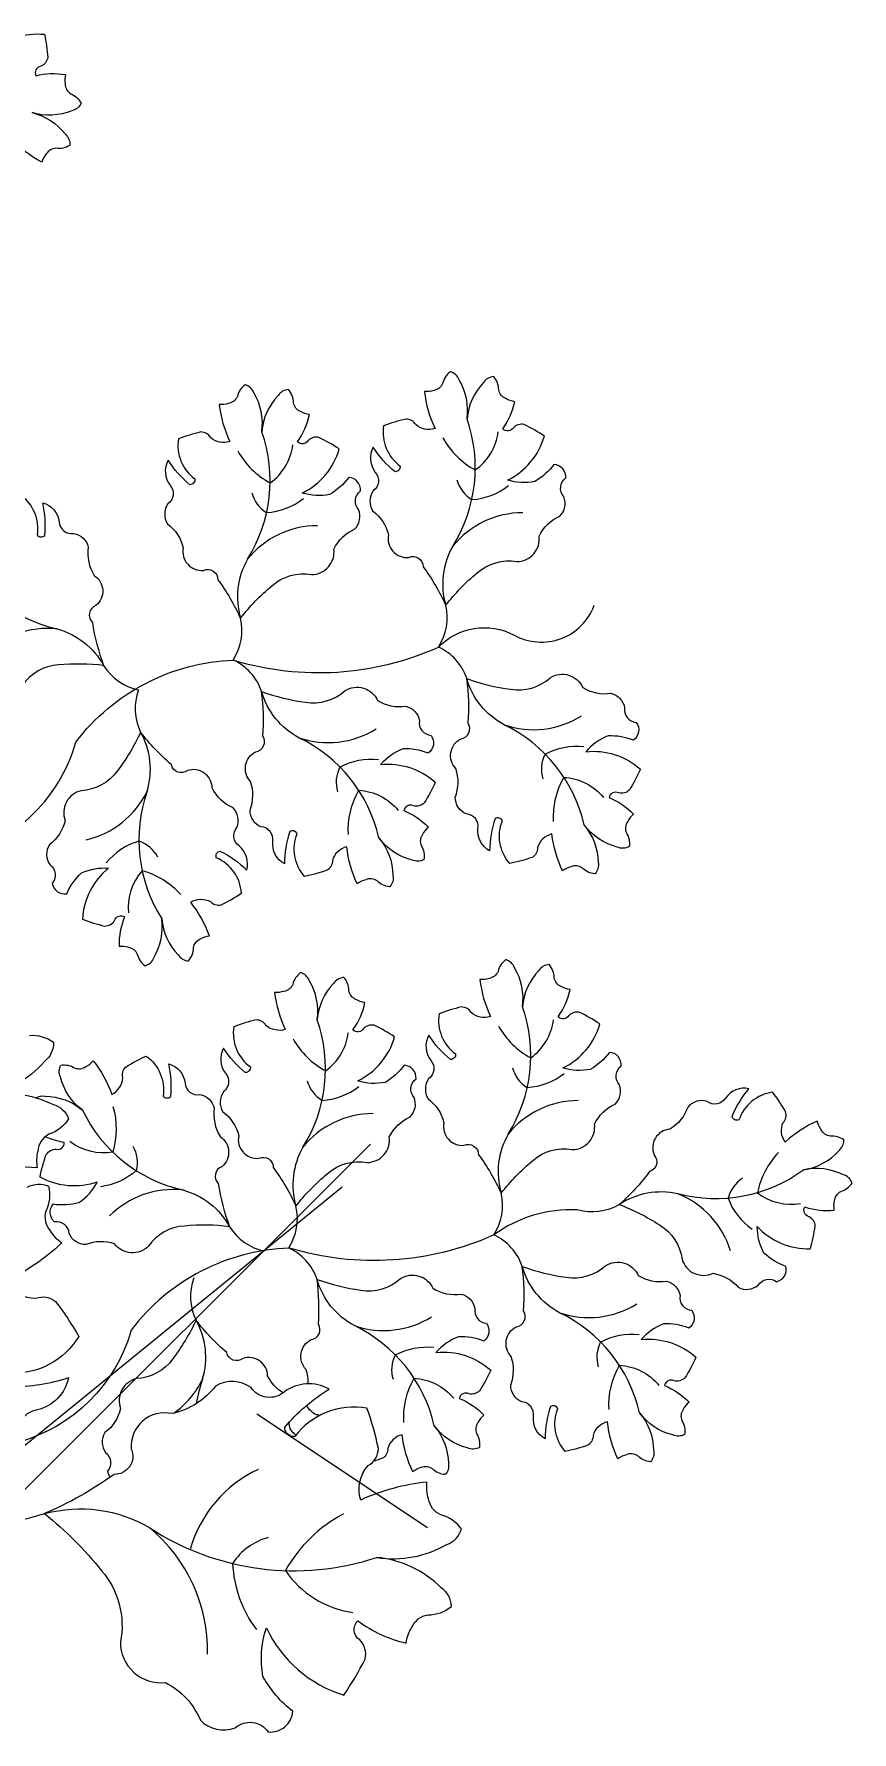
# Model space of a CAD drawing. Header units: millimetres. Extents: x 228.39 to 232.01, y 86.87 to 92.76.
# Drawn here: x 229.6289 to 229.8258, y 91.8002 to 92.2088 of the extents above; entities that cross this region are included whole.
import ezdxf

# ---------------------------------------------------------------- set-up
doc = ezdxf.new("R2010")
doc.units = ezdxf.units.MM
for name, color, linetype in [('62', 62, 'Continuous'), ('63', 63, 'Continuous'), ('CauleArvore', 253, 'Continuous')]:
    doc.layers.add(name, color=color, linetype=linetype)

msp = doc.modelspace()

# ---------------------------------------------------------------- linework, layer by layer
at = {"layer": '62'}
for points in [[(229.7273164791941, 92.11160851965363, 0.1413864367129372), (229.7350968440183, 92.10390780800434, 0.210122964771746), (229.7405847563146, 92.11307704867748, 0.210122964771746)], [(229.6779318996779, 92.10849231005291, 0.1413864367129372), (229.6857122645021, 92.10079159840363, 0.210122964771746), (229.6912001767984, 92.10996083907676, 0.210122964771746)], [(229.7306820794, 92.10153666310052, 0.1876286218963192), (229.734264487471, 92.09678454623824, 0.1520058651265381), (229.7431013830892, 92.1001505972152)], [(229.6812974998839, 92.0984204534998, 0.1876286218963192), (229.6848799079548, 92.09366833663752, 0.1520058651265381), (229.693716803573, 92.0970343876145)], [(229.6102643362711, 92.08486931806048, 0.2279428046577942), (229.6344122108927, 92.06566779572054, -0.2043996860364329), (229.6456672761975, 92.05683953220975, 0.2049975904848279), (229.6540209094092, 92.05098349889242, 0.2049975904848279)], [(229.5234401519073, 91.98762588330845, -0.1841083703680773), (229.5572714603986, 92.00172411043431, 0.09065442908466861), (229.6088346744326, 92.01073499506482, 0.2835782542006574), (229.6389737922007, 92.03842399510894, -0.2251438523393833), (229.6770158895307, 92.05813780562369, 0.1802530025354734), (229.7262291909333, 92.06129514388554, -0.3316125768266109), (229.7444266739725, 92.0641836331909, 0.4605227219911265), (229.7637183977853, 92.07137352136846, 0.4605227219911265)], [(229.7612771609675, 92.01846377419047, 0.2279428046577942), (229.7420475871422, 92.04258931665912, -0.2043996860364329), (229.7330576870583, 92.05371570098266, 0.2049975904848279), (229.7262291909333, 92.06129514388556, 0.2049975904848279)], [(229.7118925814514, 92.01534756458975, 0.2279428046577942), (229.692663007626, 92.03947310705841, -0.2043996860364329), (229.6836731075422, 92.05059949138194, 0.2049975904848279), (229.6768446114171, 92.05817893428484, 0.2049975904848279)], [(229.7514167779011, 92.0295966652602, -0.1876286218963192), (229.751920419344, 92.03552647196503, -0.1520058651265381), (229.7611932450704, 92.03738004321897)], [(229.702032198385, 92.02648045565948, -0.1876286218963192), (229.7025358398278, 92.03241026236432, -0.1520058651265381), (229.7118086655543, 92.03426383361825)], [(229.7539280149824, 92.01927856235828, -0.1413864367129372), (229.7564163109013, 92.0299389291495, -0.210122964771746), (229.765942525719, 92.02509709198362, -0.210122964771746)], [(229.7045434354662, 92.01616235275756, -0.1413864367129372), (229.7070317313851, 92.02682271954878, -0.210122964771746), (229.7165579462028, 92.0219808823829, -0.210122964771746)], [(229.6587011770195, 92.01076779077331, 0.1876286218963192), (229.6541447647593, 92.01459602399167, 0.1520058651265381), (229.6462871899359, 92.00933488901516)], [(229.6642386806367, 92.00170657601687, 0.1413864367129372), (229.6549302162867, 92.0074674377708, 0.210122964771746), (229.6516371588736, 91.99730141943677, 0.210122964771746)], [(229.7406572341388, 91.97012546965105, 0.1413864367129372), (229.7484375989631, 91.96242475800177, 0.210122964771746), (229.7539255112594, 91.9715939986749, 0.210122964771746)], [(229.6912726546227, 91.96700926005033, 0.1413864367129372), (229.6990530194469, 91.95930854840105, 0.210122964771746), (229.7045409317432, 91.96847778907419, 0.210122964771746)], [(229.7440228343448, 91.96005361309794, 0.1876286218963192), (229.7476052424157, 91.95530149623566, 0.1520058651265381), (229.7564421380339, 91.95866754721264)], [(229.6946382548286, 91.95693740349722, 0.1876286218963192), (229.6982206628996, 91.95218528663494, 0.1520058651265381), (229.7070575585178, 91.95555133761192)], [(229.6479108122499, 91.95069036766695, -0.1413864367129372), (229.6478752753152, 91.93974350629807, -0.210122964771746), (229.6375061788648, 91.94232691387305, -0.210122964771746)], [(229.6405660269826, 91.94983716438189, 0.2279428046577942), (229.6647139016042, 91.93063564204195, -0.2043996860364329), (229.675968966909, 91.92180737853114, 0.2049975904848279), (229.6843226001207, 91.91595134521383, 0.2049975904848279)], [(229.6526708853594, 91.94119767241402, -0.1876286218963192), (229.6535091835577, 91.93530585449503, -0.1520058651265381), (229.6448877584662, 91.93142100536815)], [(229.8080336175356, 91.93965411998545, 0.1413864367129372), (229.8029746856213, 91.92994627549811, 0.210122964771746), (229.8133558151837, 91.9274116542438, 0.210122964771746)], [(229.8141392507655, 91.93548338032303, -0.2279428046577928), (229.7838321105882, 91.92971314954927, 0.2043996860364349), (229.7697627112471, 91.92713114764857, -0.2049975904848281), (229.7596440813168, 91.92583128520114, 0.1730102318134612), (229.739569945878, 91.91981209388298, 0.1730102318134612)], [(229.7994053052525, 91.93346366068769, 0.1876286218963192), (229.7959234045619, 91.92863741682305, 0.1520058651265381), (229.8017495107042, 91.92118909415515)], [(229.739569945878, 91.91981209388298, -0.1802530025354734), (229.6903566444754, 91.91665475562111, 0.2251438523393833), (229.6523145471455, 91.89694094510637, -0.2626849896690132), (229.6251269986456, 91.86994083071326, -0.09065442908466861)], [(229.7746179159123, 91.87698072418789, 0.2279428046577942), (229.7553883420869, 91.90110626665656, -0.2043996860364329), (229.7463984420031, 91.91223265098009, 0.2049975904848279), (229.739569945878, 91.91981209388298, 0.2049975904848279)], [(229.7252333363961, 91.87386451458717, 0.2279428046577942), (229.7060037625708, 91.89799005705584, -0.2043996860364329), (229.6970138624869, 91.90911644137937, 0.2049975904848279), (229.6901853663619, 91.91669588428226, 0.2049975904848279)], [(229.7153729533297, 91.8849974056569, -0.1876286218963192), (229.7158765947726, 91.89092721236175, -0.1520058651265381), (229.725149420499, 91.89278078361568)], [(229.7647575328459, 91.88811361525762, -0.1876286218963192), (229.7652611742888, 91.89404342196246, -0.1520058651265381), (229.7745340000152, 91.8958969932164)], [(229.7672687699271, 91.87779551235572, -0.1413864367129372), (229.769757065846, 91.88845587914692, -0.210122964771746), (229.7792832806637, 91.88361404198105, -0.210122964771746)], [(229.717884190411, 91.874679302755, -0.1413864367129372), (229.7203724863299, 91.88533966954621, -0.210122964771746), (229.7298987011476, 91.88049783238033, -0.210122964771746)], [(229.6314695058559, 91.85274881975036, -0.2043996860364353), (229.6567788968951, 91.84929843274608, 0.2279428046577944), (229.7114142429397, 91.84221931724983, 0.2279428046577944)], [(229.6852902671253, 91.84699365719554, 0.1876286218963192), (229.6766959593268, 91.84074286658783, 0.152005865126538), (229.6824354498155, 91.82486200331554)]]:
    msp.add_lwpolyline(points, format="xyb", dxfattribs=at)
for centre, radius, start, end in [((229.650121448858, 92.10134014073552), 0.03559504258891227, 327.917719804394, 19.28079057527238), ((229.6995060283741, 92.10445635033624), 0.03559504258891227, 327.917719804394, 19.28079057527238), ((229.7465289474933, 92.0719667649513), 0.02165418735251583, 90.01600102915677, 141.1485100938255), ((229.6971443679772, 92.06885055535058), 0.02165418735251583, 90.01600102915677, 141.1485100938255), ((229.7454680407303, 92.07646883248462), 0.01822652723244424, 150.1145442863874, 196.3230004717689), ((229.6960834612141, 92.07335262288392), 0.01822652723244424, 150.1145442863874, 196.3230004717689), ((229.6659756501329, 92.06524544328161), 0.01296417636406003, 326.9698917134426, 13.30986666352196), ((229.7153602296491, 92.06836165288233), 0.01296417636406003, 326.9698917134426, 13.30986666352196), ((229.6321338053361, 92.0441338063545), 0.02165418735251583, 83.96028596669156, 135.092795031362), ((229.6661972326053, 92.04653299080663), 0.01296417636406003, 159.9223847756048, 206.262359725683), ((229.7490947161238, 92.06306471172282), 0.02165418735251583, 251.0077929045287, 302.140301969199), ((229.6386726453576, 92.03188363088717), 0.01822652723244424, 343.0670373485498, 29.2754935339308), ((229.6997101366076, 92.0599485021221), 0.02165418735251583, 251.0077929045287, 302.140301969199), ((229.6366296247784, 92.03603335402823), 0.02165418735251583, 282.9684940913174, 334.101003155987), ((229.6897384200292, 92.01491028730067), 0.03559504258891227, 160.8702128665557, 212.2332836374346), ((229.7128467833189, 91.96297330033366), 0.03559504258891227, 327.917719804394, 19.28079057527238), ((229.6634622038027, 91.95985709073294), 0.03559504258891227, 327.917719804394, 19.28079057527238), ((229.7598697024381, 91.93048371494872), 0.02165418735251583, 90.01600102915677, 141.1485100938255), ((229.7104851229219, 91.927367505348), 0.02165418735251583, 90.01600102915677, 141.1485100938255), ((229.758808795675, 91.93498578248206), 0.01822652723244424, 150.1145442863874, 196.3230004717689), ((229.7094242161589, 91.93186957288134), 0.01822652723244424, 150.1145442863874, 196.3230004717689), ((229.6624354960476, 91.90910165267589), 0.02165418735251583, 83.96028596669156, 135.092795031362), ((229.7287009845938, 91.92687860287975), 0.01296417636406003, 326.9698917134426, 13.30986666352196), ((229.7758356896116, 91.90958950471382), 0.02165418735251583, 17.19637734170586, 68.32888640637657), ((229.6793164050777, 91.92376239327905), 0.01296417636406003, 326.9698917134426, 13.30986666352196), ((229.67953798755, 91.90504994080405), 0.01296417636406003, 159.9223847756048, 206.262359725683), ((229.7624354710685, 91.92158166172024), 0.02165418735251583, 251.0077929045287, 302.140301969199), ((229.6520134003024, 91.8904005808846), 0.01822652723244424, 343.0670373485498, 29.2754935339308), ((229.7130508915524, 91.91846545211953), 0.02165418735251583, 251.0077929045287, 302.140301969199), ((229.6499703797231, 91.89455030402566), 0.02165418735251583, 305.4219098812204, 334.101003155987), ((229.703079174974, 91.87342723729809), 0.03559504258891227, 160.8702128665557, 170.6487373789969), ((229.6011273792575, 91.95323358496353), 0.1049658643867444, 227.0304562442677, 286.8020835885392), ((229.6958814680483, 91.83577959562426), 0.03055347511947142, 115.3011106397776, 164.1678200306802), ((229.7200459636023, 91.82162856861662), 0.03525592437372765, 118.2178321216569, 150.4078539412012), ((229.6320096765528, 91.81960475037002), 0.03866819170092113, 359.0340486382894, 50.16655770295989), ((229.7089527151275, 91.85242641745747), 0.02370610377805731, 214.3839131457492, 261.8500201023937)]:
    msp.add_arc(centre, radius, start, end, dxfattribs=at)
at = {"layer": '63'}
for points in [[(229.6182985013283, 92.20437284338303, -0.2129696122085104), (229.6314120178552, 92.20875109931424, -0.03433418913963267), (229.6322128937599, 92.20317452157711, -0.263361124047625), (229.6305385305861, 92.20106590835056, 0.4961733732722903), (229.6293505549573, 92.19878844552136, -0.105188829234163), (229.636484322449, 92.19906472398837, 0.1018354407082667), (229.6363904118398, 92.19679286908368, 0.2548810045278109), (229.6377370249294, 92.19443811846949, -0.1744881383592944), (229.6402443081204, 92.19216116520259, -0.2361518438993939), (229.6380102323169, 92.19037393357891, -0.172045804718615), (229.6284296193605, 92.18991203651566, -0.1720458047186181), (229.6364746439968, 92.1846890993996, -0.2361518438993874), (229.6375049965246, 92.18202007987162, -0.174488138359288), (229.6341922679528, 92.18131522911537, 0.2548810045278096), (229.6318431800904, 92.1799587618349, 0.1018354407082642), (229.6307804340581, 92.17794860891007, -0.08115707204633878), (229.623458866582, 92.18360675927677, 0.2683901017028241)], [(229.6256213452961, 92.09790548735367, -0.2816703646801006), (229.6296604601212, 92.08826428882526, 0.447648090788793), (229.6314951159164, 92.08815749994939, 0.08047336285184804), (229.6310167675857, 92.09602790489029, -0.299054732626132), (229.6349581804995, 92.09141410157137, 0.4445358973400594), (229.6384907690013, 92.08862639276137, -0.3028472262875131), (229.6419759354345, 92.0853307190099, 0.1775881189196616), (229.6433920191676, 92.07853829515655, -0.5077713489282268), (229.6437862816374, 92.07127422874804, 0.5541101838924969), (229.6429489772853, 92.06724060028087, 0.05360560279891149), (229.6456672761975, 92.05683953220975, 0.05303807838268959), (229.6348029598312, 92.05699615170715, 0.2299676780149515), (229.6261481037659, 92.05213566795197, -0.453009155801419)], [(229.627792753083, 91.96784946569194, -0.1744881383592944), (229.6336075079142, 91.9661860286262, -0.2361518438993939), (229.63144343538, 91.9615580866023, -0.172045804718615), (229.6164685916903, 91.95324387191322, -0.1720458047186181), (229.6334792800455, 91.95124172528735, -0.2361518438993874), (229.6372392188527, 91.94778283565694, -0.174488138359288), (229.632492303403, 91.94403514432334, 0.2548810045278096), (229.6298035070183, 91.94000599093532, 0.1018354407082642), (229.6296911595476, 91.9359471972313, -0.05521114289692754), (229.6185333358873, 91.93760646736038, 0.2683901017028241)], [(229.6293614109241, 91.95284637081507, -0.1823380578218932), (229.6315884278933, 91.95321417609472, -0.172045804718615), (229.6405660269826, 91.94983716438189, -0.1720458047186181), (229.6352533875106, 91.95782323696847, -0.2361518438993874), (229.6353664982521, 91.96068199500868, -0.174488138359288), (229.6386869979046, 91.96001471153232, 0.2548810045278096), (229.6413814629854, 91.96032788112828, 0.1018354407082642), (229.6431544968667, 91.96175143118585, -0.08115707204633878), (229.6476303861968, 91.95365288621879, 0.2683901017028241), (229.6502550247178, 91.95761036985462, -0.2633611240475965), (229.6509589283094, 91.96020926606467, -0.03433418913963283), (229.6559230360077, 91.96287333367508, -0.2816703646801006), (229.6599621508327, 91.95323213514666, 0.447648090788793), (229.6617968066279, 91.9531253462708, 0.08047336285184804)], [(229.6617968066279, 91.9531253462708, 0.08047336285184804), (229.6613184582972, 91.9609957512117, -0.299054732626132), (229.665259871211, 91.95638194789277, 0.4445358973400594), (229.6687924597128, 91.95359423908278, -0.3028472262875131), (229.6722776261461, 91.9502985653313, 0.1775881189196616), (229.6736937098791, 91.94350614147794, -0.5077713489282268), (229.674087972349, 91.93624207506944, 0.5541101838924969), (229.6732506679969, 91.93220844660226, 0.05360560279891149), (229.675968966909, 91.92180737853114, 0.05303807838268959), (229.6651046505427, 91.92196399802855, 0.2299676780149515), (229.6564497944774, 91.91710351427336, -0.453009155801419), (229.6483133236133, 91.91764047838188, 0.1775881189196565), (229.6413764893467, 91.91748999482711, -0.3028472262875298), (229.6373804078131, 91.92014314068064, 0.4445358973400413), (229.6338685509971, 91.92295692170201, -0.4200628682774436), (229.6335694388738, 91.92726661234985, 0.1027662192553072), (229.6397323464215, 91.92764426207583, 0.1249756271620583), (229.6441285352954, 91.93254372567354, -0.2129696122085104), (229.6303542008756, 91.93372742833591, -0.03433418913963267), (229.6318314968078, 91.93916408339227, -0.263361124047625), (229.6342050163676, 91.94043536096858, 0.4961733732722903), (229.6361990546722, 91.94205459976281, -0.07000139340616839), (229.631631627555, 91.94346457056076, 0.1018354407082667)], [(229.6272990527809, 91.93131573754074, -0.2361518438993757), (229.6324009512857, 91.93158348547495, -0.1744881383592802), (229.6317590203308, 91.92556964134096, 0.2548810045278265), (229.6327578191021, 91.9208297991456, 0.1018354407082649), (229.6355799307669, 91.9179105331356, -0.08115707204633917), (229.6219134829581, 91.90862337995998, 0.2683901017028146), (229.6293810249421, 91.90460542114535, -0.263361124047613), (229.6341177445066, 91.9037800201514, -0.034334189139631), (229.6396690846745, 91.89538995757731, -0.2816703646801013), (229.6231879052295, 91.88662644455826, 0.4476480907887236)], [(229.6949125205667, 91.88398687286005, 0.08789902130899625), (229.6943676009756, 91.8874597932549, -0.5077713489282268), (229.6956115602093, 91.89462740576585, 0.5541101838924969), (229.6973316702887, 91.89837072762006, 0.05360560279891149), (229.6970138624869, 91.90911644137937, 0.05303807838268959), (229.7075666447121, 91.90652864558324, 0.2299676780149515), (229.7170907325494, 91.90932553433917, -0.453009155801419), (229.7248998242843, 91.90697849900674, 0.1775881189196565), (229.7316938893108, 91.90557031032685, -0.3028472262875298), (229.7349936112672, 91.90208897645107, 0.4445358973400413), (229.7377854237386, 91.89855963018628, -0.4200628682774436), (229.7371109380099, 91.8942925503248, 0.1027662192553072), (229.7310201903789, 91.89530588247791, 0.1249756271620583), (229.7256376762018, 91.89151645490998, -0.2129696122085104), (229.7387962211247, 91.88727544840064, -0.03433418913963267), (229.7361379245569, 91.88230824789828, -0.263361124047625), (229.7335398481727, 91.88160132436714, 0.4961733732722903), (229.7312336045194, 91.88047023496108, -0.105188829234163), (229.7371445868563, 91.87646682938203, 0.1018354407082667), (229.7357230983649, 91.87469214226049, 0.2548810045278109), (229.7354130604647, 91.8719973150363, -0.1744881383592944), (229.7360842025467, 91.86867759313748, -0.2361518438993939), (229.7332255778934, 91.86856116004824, -0.172045804718615), (229.7252333363961, 91.87386451458717, -0.1720458047186181), (229.7286207795171, 91.86489084629493, -0.2361518438993874), (229.7278697759172, 91.86213017877323, -0.174488138359288), (229.7247833292034, 91.86352475105981, 0.2548810045278096), (229.7220872266259, 91.86382349536395, 0.1018354407082642), (229.7200402264896, 91.86283357902778, -0.08115707204633878), (229.7174934533531, 91.87172930623078, 0.2683901017028241), (229.714048552928, 91.86846081037577, -0.2633611240475965), (229.7127800346943, 91.86608581495098, -0.01359188383691224), (229.7106525851378, 91.86540915400927, -0.2816703646801006)], [(229.6888334082217, 91.8817953594816, -0.140065914486193), (229.6851222545832, 91.88590380633985, 0.5077713489282268), (229.6791664322637, 91.8900811600693, -0.5541101838924969), (229.6753004929164, 91.89150444856854, -0.05360560279891149), (229.66791200833, 91.89931352415485, -0.05303807838268959), (229.662297566271, 91.89001105458273, -0.2299676780149515), (229.6535943684106, 91.88523767183568, 0.453009155801419), (229.6497457547675, 91.87804888462216, -0.1775881189196565), (229.645948385018, 91.87224179430706, 0.3028472262875298), (229.6460859086521, 91.86744711623716, -0.4445358973400413), (229.6466159102059, 91.8629783803661, 0.132420092724567), (229.6472464424835, 91.8615356010656, -0.1027662192553072)], [(229.6232989269262, 91.88334660685211, 0.08047336285184782), (229.6372153583507, 91.88548804977562, -0.2990547326261498), (229.6296576982431, 91.87772283243788, 0.4445358973400735), (229.6252800844234, 91.87098407870474, -0.302847226287535)], [(229.6976705767454, 91.87637811283955, 0.06645151050785239), (229.6968829677253, 91.8765297934108, -0.1966975875028096), (229.6945639506293, 91.87884153173361, 0.1775881189196616)], [(229.6919167221482, 91.87164456017851, 0.01988486331478412), (229.6915872499096, 91.87193527524525, -0.2768544380593153), (229.6903529696265, 91.87479801633538, 0.3028472262875131)]]:
    msp.add_lwpolyline(points, format="xyb", dxfattribs=at)
for points in [[(229.7157912044763, 92.10348952936262, -0.08047336285184804), (229.7105530307683, 92.10938305354297, 0.299054732626132), (229.7110399687169, 92.1033345158472, -0.4445358973400594), (229.7105217463759, 92.09886439867451, 0.3028472262875131), (229.7103968596136, 92.09406937481216, -0.1775881189196616), (229.7142095207859, 92.08827231264866, 0.5077713489282268), (229.7190774797292, 92.0828662901359, -0.5541101838924969), (229.7225260348148, 92.08061269189949, -0.05360560279891149), (229.7279761784151, 92.0713462308311, -0.05303807838268959), (229.7355328521478, 92.07915357236783, -0.2299676780149515), (229.7450845286956, 92.08185474081341, 0.453009155801419), (229.7504465360468, 92.0879979782125, -0.1775881189196565), (229.7554489055487, 92.09280616022957, 0.3028472262875298), (229.7563895749215, 92.09750966867273, -0.4445358973400413), (229.7568746947984, 92.10198349931741, 0.4200628682774436), (229.7540326044532, 92.10523702417697, -0.1027662192553072), (229.7494155081893, 92.10113745458403, -0.1249756271620583), (229.7428418253998, 92.10148084174658, 0.2129696122085104), (229.7517246464598, 92.11207465742922, 0.03433418913963267), (229.7468304374587, 92.11486505878507, 0.263361124047625), (229.7442546613017, 92.11408076358184, -0.4961733732722903), (229.741700196408, 92.11381088927854, 0.105188829234163), (229.7445736944247, 92.12034617638511, -0.1018354407082667), (229.7424257201455, 92.12109206538904, -0.2548810045278109), (229.7407289723106, 92.12320849257956, 0.1744881383592944), (229.7395303026115, 92.12637616935157, 0.2361518438993939), (229.7370482236471, 92.1249532935359, 0.172045804718615), (229.7331046058683, 92.11620976036379, 0.1720458047186181), (229.7311963505638, 92.12560976330049, 0.2361518438993874), (229.7290912392348, 92.12754723532991, 0.174488138359288), (229.7272204898177, 92.12472388947828, -0.2548810045278096), (229.7250969721146, 92.12303602401194, -0.1018354407082642), (229.7228371192577, 92.12278461005921, 0.08115707204633878), (229.725415602555, 92.11389802242593, -0.2683901017028241), (229.7207595581383, 92.11483164680592, 0.2633611240475965), (229.7184215858271, 92.1161671718896, 0.03433418913963283), (229.7130307493, 92.11453055861503, 0.2816703646801006), (229.7170103819338, 92.10486465556703, -0.447648090788793)], [(229.6664066249602, 92.1003733197619, -0.08047336285184804), (229.6611684512522, 92.10626684394225, 0.299054732626132), (229.6616553892008, 92.10021830624649, -0.4445358973400594), (229.6611371668598, 92.09574818907379, 0.3028472262875131), (229.6610122800974, 92.09095316521145, -0.1775881189196616), (229.6648249412698, 92.08515610304795, 0.5077713489282268), (229.6696929002131, 92.07975008053518, -0.5541101838924969), (229.6731414552986, 92.07749648229877, -0.05360560279891149), (229.6785915988989, 92.06823002123038, -0.05303807838268959), (229.6861482726317, 92.07603736276711, -0.2299676780149515), (229.6956999491795, 92.0787385312127, 0.453009155801419), (229.7010619565307, 92.08488176861178, -0.1775881189196565), (229.7060643260325, 92.08968995062885, 0.3028472262875298), (229.7070049954054, 92.09439345907201, -0.4445358973400413), (229.7074901152823, 92.0988672897167, 0.4200628682774436), (229.704648024937, 92.10212081457627, -0.1027662192553072), (229.7000309286732, 92.09802124498333, -0.1249756271620583), (229.6934572458837, 92.09836463214586, 0.2129696122085104), (229.7023400669437, 92.1089584478285, 0.03433418913963267), (229.6974458579426, 92.11174884918435, 0.263361124047625), (229.6948700817856, 92.11096455398112, -0.4961733732722903), (229.6923156168918, 92.11069467967783, 0.105188829234163), (229.6951891149086, 92.1172299667844, -0.1018354407082667), (229.6930411406293, 92.11797585578832, -0.2548810045278109), (229.6913443927945, 92.12009228297885, 0.1744881383592944), (229.6901457230953, 92.12325995975087, 0.2361518438993939), (229.6876636441309, 92.12183708393518, 0.172045804718615), (229.6837200263521, 92.11309355076307, 0.1720458047186181), (229.6818117710476, 92.12249355369977, 0.2361518438993874), (229.6797066597186, 92.12443102572921, 0.174488138359288), (229.6778359103015, 92.12160767987756, -0.2548810045278096), (229.6757123925984, 92.11991981441122, -0.1018354407082642), (229.6734525397415, 92.1196684004585, 0.08115707204633878), (229.6760310230389, 92.11078181282522, -0.2683901017028241), (229.6713749786221, 92.1117154372052, 0.2633611240475965), (229.669037006311, 92.1130509622889, 0.03433418913963283), (229.6636461697838, 92.11141434901431, 0.2816703646801006), (229.6676258024177, 92.10174844596631, -0.447648090788793)], [(229.7398495488003, 92.02001798823456, 0.08047336285184804), (229.7385516293841, 92.01224061745464, -0.299054732626132), (229.7357446528677, 92.017620468722, 0.4445358973400594), (229.7329267922966, 92.02112905301409, -0.3028472262875131), (229.7302690040232, 92.02512204838564, 0.1775881189196616), (229.7304114255469, 92.03205905285819, -0.5077713489282268), (229.7316553847807, 92.03922666536914, 0.5541101838924969), (229.73337549486, 92.04296998722334, 0.05360560279891149), (229.7330576870583, 92.05371570098266, 0.05303807838268959), (229.7436104692835, 92.05112790518653, 0.2299676780149515), (229.7531345571208, 92.05392479394246, -0.453009155801419), (229.7609436488557, 92.05157775861002, 0.1775881189196565), (229.7677377138822, 92.05016956993013, -0.3028472262875298), (229.7710374358385, 92.04668823605435, 0.4445358973400413), (229.77382924831, 92.04315888978958, -0.4200628682774436), (229.7731547625813, 92.0388918099281, 0.1027662192553072), (229.7670640149503, 92.03990514208121, 0.1249756271620583), (229.7616815007731, 92.03611571451326, -0.2129696122085104), (229.7748400456961, 92.03187470800394, -0.03433418913963267), (229.7721817491283, 92.02690750750158, -0.263361124047625), (229.7695836727441, 92.02620058397042, 0.4961733732722903), (229.7672774290908, 92.02506949456438, -0.105188829234163), (229.7731884114277, 92.02106608898532, 0.1018354407082667), (229.7717669229363, 92.01929140186378, 0.2548810045278109), (229.7714568850361, 92.01659657463958, -0.1744881383592944), (229.7721280271181, 92.01327685274077, -0.2361518438993939), (229.7692694024648, 92.01316041965154, -0.172045804718615), (229.7612771609675, 92.01846377419047, -0.1720458047186181), (229.7646646040885, 92.00949010589821, -0.2361518438993874), (229.7639136004886, 92.00672943837652, -0.174488138359288), (229.7608271537748, 92.0081240106631, 0.2548810045278096), (229.7581310511972, 92.00842275496723, 0.1018354407082642), (229.756084051061, 92.00743283863108, -0.08115707204633878), (229.7535372779245, 92.01632856583407, 0.2683901017028241), (229.7500923774994, 92.01306006997905, -0.2633611240475965), (229.7488238592657, 92.01068507455427, -0.03433418913963283), (229.7433889247816, 92.00920146118584, -0.2816703646801006), (229.7416135880824, 92.01950269107543, 0.447648090788793)], [(229.6904649692842, 92.01690177863385, 0.08047336285184804), (229.689167049868, 92.00912440785393, -0.299054732626132), (229.6863600733515, 92.0145042591213, 0.4445358973400594), (229.6835422127805, 92.01801284341337, -0.3028472262875131), (229.680884424507, 92.02200583878493, 0.1775881189196616), (229.6810268460308, 92.02894284325748, -0.5077713489282268), (229.6822708052646, 92.03611045576842, 0.5541101838924969), (229.6839909153439, 92.03985377762262, 0.05360560279891149), (229.6836731075422, 92.05059949138194, 0.05303807838268959), (229.6942258897674, 92.04801169558581, 0.2299676780149515), (229.7037499776046, 92.05080858434175, -0.453009155801419), (229.7115590693395, 92.04846154900932, 0.1775881189196565), (229.718353134366, 92.04705336032943, -0.3028472262875298), (229.7216528563224, 92.04357202645363, 0.4445358973400413), (229.7244446687938, 92.04004268018886, -0.4200628682774436), (229.7237701830651, 92.03577560032738, 0.1027662192553072), (229.7176794354341, 92.03678893248049, 0.1249756271620583), (229.712296921257, 92.03299950491255, -0.2129696122085104), (229.7254554661799, 92.02875849840322, -0.03433418913963267), (229.7227971696122, 92.02379129790086, -0.263361124047625), (229.720199093228, 92.02308437436972, 0.4961733732722903), (229.7178928495747, 92.02195328496366, -0.105188829234163), (229.7238038319116, 92.0179498793846, 0.1018354407082667), (229.7223823434202, 92.01617519226306, 0.2548810045278109), (229.72207230552, 92.01348036503887, -0.1744881383592944), (229.7227434476019, 92.01016064314005, -0.2361518438993939), (229.7198848229487, 92.01004421005082, -0.172045804718615), (229.7118925814514, 92.01534756458975, -0.1720458047186181), (229.7152800245723, 92.00637389629749, -0.2361518438993874), (229.7145290209724, 92.0036132287758, -0.174488138359288), (229.7114425742586, 92.00500780106238, 0.2548810045278096), (229.7087464716811, 92.00530654536652, 0.1018354407082642), (229.7066994715448, 92.00431662903036, -0.08115707204633878), (229.7041526984084, 92.01321235623335, 0.2683901017028241), (229.7007077979832, 92.00994386037834, -0.2633611240475965), (229.6994392797496, 92.00756886495356, -0.03433418913963283), (229.6940043452655, 92.00608525158512, -0.2816703646801006), (229.6922290085662, 92.01638648147471, 0.447648090788793)], [(229.6736508936734, 92.01220229926103, -0.08047336285184804), (229.6800767812283, 92.0076328288113, 0.299054732626132), (229.6782464949649, 92.01341832524781, -0.4445358973400594), (229.6777495859733, 92.01789086181965, 0.3028472262875131), (229.6767965237512, 92.0225918747897, -0.1775881189196616), (229.6717814996384, 92.02738685634243, 0.5077713489282268), (229.6658256773189, 92.03156421007188, -0.5541101838924969), (229.6619597379716, 92.0329874985711, -0.05360560279891149), (229.6545712533852, 92.04079657415743, -0.05303807838268959), (229.6489568113262, 92.0314941045853, -0.2299676780149515), (229.6402536134659, 92.02672072183826, 0.453009155801419), (229.6364049998227, 92.01953193462474, -0.1775881189196565), (229.6326076300732, 92.01372484430962, 0.3028472262875298), (229.6327451537073, 92.00893016623974, -0.4445358973400413), (229.6332751552611, 92.00446143036868, 0.4200628682774436), (229.6367741872351, 92.00192772225851, -0.1027662192553072), (229.6403549171114, 92.00695787357931, -0.1249756271620583), (229.6468383086046, 92.00809666895384, 0.2129696122085104), (229.6405560302669, 91.99578137685057, 0.03433418913963267), (229.6459511613731, 91.99415897683213, 0.263361124047625), (229.6482856057826, 91.99550065901343, -0.4961733732722903), (229.6507145850501, 91.9963362323202, 0.105188829234163), (229.6493790389557, 91.98932315275079, -0.1018354407082667), (229.6516395465668, 91.98907769552288, -0.2548810045278109), (229.6537675052716, 91.98739543245821, 0.1744881383592944), (229.6556456891315, 91.98457702677983, 0.2361518438993939), (229.6577456869339, 91.98652004011025, 0.172045804718615), (229.659629161864, 91.99592503961608, 0.1720458047186181), (229.6635958095651, 91.98719193023099, 0.2361518438993874), (229.6660816299046, 91.9857756008864, 0.174488138359288), (229.6672719470154, 91.98894642575625, -0.2548810045278096), (229.6689631111048, 91.99106731738257, -0.1018354407082642), (229.6711091121306, 91.99181886479127, 0.08115707204633878), (229.6666043680363, 91.99990139512053, -0.2683901017028241), (229.6713512106563, 92.00003514576362, 0.2633611240475965), (229.6739290448811, 91.99925764175306, 0.03433418913963283), (229.6788158827704, 92.00206093212634, 0.2816703646801006), (229.672770961681, 92.01058889124076, -0.447648090788793)], [(229.6797473799049, 91.95889026975934, -0.08047336285184804), (229.6745092061969, 91.96478379393969, 0.299054732626132), (229.6749961441456, 91.95873525624391, -0.4445358973400594), (229.6744779218046, 91.95426513907123, 0.3028472262875131), (229.6743530350422, 91.94947011520888, -0.1775881189196616), (229.6781656962145, 91.94367305304537, 0.5077713489282268), (229.6830336551578, 91.9382670305326, -0.5541101838924969), (229.6864822102434, 91.9360134322962, -0.05360560279891149), (229.6919323538437, 91.9267469712278, -0.05303807838268959), (229.6994890275764, 91.93455431276453, -0.2299676780149515), (229.7090407041242, 91.93725548121012, 0.453009155801419), (229.7144027114754, 91.94339871860922, -0.1775881189196565), (229.7194050809773, 91.94820690062629, 0.3028472262875298), (229.7203457503501, 91.95291040906943, -0.4445358973400413), (229.720830870227, 91.95738423971413, 0.4200628682774436), (229.7179887798818, 91.96063776457369, -0.1027662192553072), (229.7133716836179, 91.95653819498075, -0.1249756271620583), (229.7067980008285, 91.95688158214328, 0.2129696122085104), (229.7156808218884, 91.96747539782592, 0.03433418913963267), (229.7107866128873, 91.97026579918179, 0.263361124047625), (229.7082108367303, 91.96948150397856, -0.4961733732722903), (229.7056563718366, 91.96921162967526, 0.105188829234163), (229.7085298698533, 91.97574691678183, -0.1018354407082667), (229.7063818955741, 91.97649280578574, -0.2548810045278109), (229.7046851477392, 91.97860923297627, 0.1744881383592944), (229.7034864780401, 91.98177690974829, 0.2361518438993939), (229.7010043990757, 91.98035403393261, 0.172045804718615), (229.6970607812969, 91.9716105007605, 0.1720458047186181), (229.6951525259924, 91.98101050369719, 0.2361518438993874), (229.6930474146634, 91.98294797572663, 0.174488138359288), (229.6911766652463, 91.98012462987498, -0.2548810045278096), (229.6890531475432, 91.97843676440864, -0.1018354407082642), (229.6867932946863, 91.97818535045592, 0.08115707204633878), (229.6893717779837, 91.96929876282265, -0.2683901017028241), (229.6847157335669, 91.97023238720263, 0.2633611240475965), (229.6823777612558, 91.97156791228632, 0.03433418913963283), (229.6769869247286, 91.96993129901173, 0.2816703646801006), (229.6809665573624, 91.96026539596373, -0.447648090788793)], [(229.7291319594211, 91.96200647936004, -0.08047336285184804), (229.7238937857131, 91.96790000354041, 0.299054732626132), (229.7243807236617, 91.96185146584463, -0.4445358973400594), (229.7238625013207, 91.95738134867193, 0.3028472262875131), (229.7237376145583, 91.95258632480959, -0.1775881189196616), (229.7275502757307, 91.94678926264609, 0.5077713489282268), (229.732418234674, 91.94138324013332, -0.5541101838924969), (229.7358667897595, 91.93912964189691, -0.05360560279891149), (229.7413169333598, 91.92986318082852, -0.05303807838268959), (229.7488736070926, 91.93767052236525, -0.2299676780149515), (229.7584252836404, 91.94037169081084, 0.453009155801419), (229.7637872909916, 91.94651492820992, -0.1775881189196565), (229.7687896604934, 91.951323110227, 0.3028472262875298), (229.7697303298663, 91.95602661867015, -0.4445358973400413), (229.7702154497432, 91.96050044931484, 0.4200628682774436), (229.7673733593979, 91.96375397417441, -0.1027662192553072), (229.7627562631341, 91.95965440458147, -0.1249756271620583), (229.7561825803446, 91.959997791744, 0.2129696122085104), (229.7650654014046, 91.97059160742664, 0.03433418913963267), (229.7601711924035, 91.97338200878251, 0.263361124047625), (229.7575954162465, 91.97259771357926, -0.4961733732722903), (229.7550409513528, 91.97232783927598, 0.105188829234163), (229.7579144493695, 91.97886312638254, -0.1018354407082667), (229.7557664750902, 91.97960901538646, -0.2548810045278109), (229.7540697272554, 91.98172544257699, 0.1744881383592944), (229.7528710575562, 91.98489311934901, 0.2361518438993939), (229.7503889785918, 91.98347024353332, 0.172045804718615), (229.7464453608131, 91.97472671036121, 0.1720458047186181), (229.7445371055086, 91.98412671329791, 0.2361518438993874), (229.7424319941795, 91.98606418532735, 0.174488138359288), (229.7405612447624, 91.9832408394757, -0.2548810045278096), (229.7384377270593, 91.98155297400936, -0.1018354407082642), (229.7361778742024, 91.98130156005664, 0.08115707204633878), (229.7387563574998, 91.97241497242337, -0.2683901017028241), (229.734100313083, 91.97334859680335, 0.2633611240475965), (229.7317623407719, 91.97468412188704, 0.03433418913963283), (229.7263715042448, 91.97304750861245, 0.2816703646801006), (229.7303511368786, 91.96338160556445, -0.447648090788793)], [(229.7968725544932, 91.94826693789994, -0.08047336285184804), (229.8009558509699, 91.95501221631842, 0.299054732626132), (229.7953210336793, 91.95276038352608, -0.4445358973400594), (229.7908973020312, 91.9519350955532, 0.3028472262875131), (229.7862793449629, 91.95063805158354, -0.1775881189196616), (229.7818671372208, 91.94528317177318, 0.5077713489282268), (229.7781402355327, 91.93903558764094, -0.5541101838924969), (229.7770058309225, 91.93507523874602, -0.05360560279891149), (229.7697627112471, 91.92713114764857, -0.05303807838268959), (229.7794537826924, 91.92221779502361, -0.2299676780149515), (229.7848558062373, 91.91389019167895, 0.453009155801419), (229.7923087641361, 91.91058203401425, -0.1775881189196565), (229.7983800072431, 91.90722311721296, 0.3028472262875298), (229.8031514989105, 91.90771374722793, -0.4445358973400413), (229.8075690004999, 91.90857175750774, 0.4200628682774436), (229.8098378526645, 91.91224806154815, -0.1027662192553072), (229.8045574057387, 91.91544820670445, -0.1249756271620583), (229.8029437308018, 91.9218299990356, 0.2129696122085104), (229.8156886612887, 91.91647274343364, 0.03433418913963267), (229.8169088981557, 91.92197280192983, 0.263361124047625), (229.8153987635742, 91.92420198010183, -0.4961733732722903), (229.8143863911579, 91.92656274801159, 0.105188829234163), (229.8214788473368, 91.92574786533986, -0.1018354407082667), (229.8215569839919, 91.92802031744576, -0.2548810045278109), (229.8230777885031, 91.93026650775525, 0.1744881383592944), (229.8257500581478, 91.93234736337877, 0.2361518438993939), (229.823657513042, 91.93429840068046, 0.172045804718615), (229.8141392507655, 91.93548338032303, 0.1720458047186181), (229.8225561595975, 91.94008306935942, 0.2361518438993874), (229.8237853712443, 91.94266654188677, 0.174488138359288), (229.8205354206985, 91.94361985538681, -0.2548810045278096), (229.8182956220209, 91.94515005771059, -0.1018354407082642), (229.8173879090011, 91.94723481212878, 0.08115707204633878), (229.8096594791844, 91.94214645400004, -0.2683901017028241), (229.8091761384916, 91.94687051854959, 0.2633611240475965), (229.8097614796397, 91.94949865810396, 0.03433418913963283), (229.8066055428424, 91.9541655290476, 0.2816703646801006), (229.7985464436723, 91.94750834659554, -0.447648090788793)], [(229.7531903037451, 91.878534938232, 0.08047336285184804), (229.7518923843289, 91.87075756745207, -0.299054732626132), (229.7490854078124, 91.87613741871944, 0.4445358973400594), (229.7462675472414, 91.87964600301152, -0.3028472262875131), (229.7436097589679, 91.88363899838308, 0.1775881189196616), (229.7437521804917, 91.89057600285562, -0.5077713489282268), (229.7449961397255, 91.89774361536656, 0.5541101838924969), (229.7467162498048, 91.90148693722077, 0.05360560279891149), (229.7463984420031, 91.91223265098009, 0.05303807838268959), (229.7569512242283, 91.90964485518396, 0.2299676780149515), (229.7664753120656, 91.9124417439399, -0.453009155801419), (229.7742844038004, 91.91009470860746, 0.1775881189196565), (229.781078468827, 91.90868651992757, -0.3028472262875298), (229.7843781907833, 91.90520518605179, 0.4445358973400413), (229.7871700032547, 91.901675839787, -0.4200628682774436), (229.786495517526, 91.89740875992553, 0.1027662192553072), (229.7804047698951, 91.89842209207863, 0.1249756271620583), (229.7750222557179, 91.8946326645107, -0.2129696122085104), (229.7881808006408, 91.89039165800136, -0.03433418913963267), (229.7855225040731, 91.885424457499, -0.263361124047625), (229.7829244276889, 91.88471753396786, 0.4961733732722903), (229.7806181840356, 91.8835864445618, -0.105188829234163), (229.7865291663725, 91.87958303898274, 0.1018354407082667), (229.7851076778811, 91.8778083518612, 0.2548810045278109), (229.7847976399809, 91.87511352463702, -0.1744881383592944), (229.7854687820628, 91.8717938027382, -0.2361518438993939), (229.7826101574096, 91.87167736964896, -0.172045804718615), (229.7746179159123, 91.87698072418789, -0.1720458047186181), (229.7780053590332, 91.86800705589565, -0.2361518438993874), (229.7772543554333, 91.86524638837395, -0.174488138359288), (229.7741679087195, 91.86664096066052, 0.2548810045278096), (229.771471806142, 91.86693970496466, 0.1018354407082642), (229.7694248060057, 91.8659497886285, -0.08115707204633878), (229.7668780328693, 91.8748455158315, 0.2683901017028241), (229.7634331324441, 91.87157701997648, -0.2633611240475965), (229.7621646142105, 91.8692020245517, -0.03433418913963283), (229.7567296797264, 91.86771841118326, -0.2816703646801006), (229.7549543430272, 91.87801964107285, 0.447648090788793)], [(229.7317795802628, 91.84903803453622, 0.1744881383592826), (229.7267958814706, 91.85246456966179, -0.2548810045278165), (229.7238472638197, 91.8563076617725, -0.1018354407082663), (229.7234675336674, 91.86035021459188, 0.08115707204633889), (229.7075220493143, 91.85601840912953, -0.268390101702822), (229.709331477995, 91.86430298179012, 0.2633611240476109), (229.7117875420434, 91.86843644866713, 0.034334189139633), (229.7090304212169, 91.87811161338945, 0.2816703646800977), (229.691650627735, 91.8713019720729, -0.4476480907887908), (229.6892327158629, 91.87352083740787, -0.0804733628518486), (229.6999156224422, 91.8826929881048, 0.2990547326261485), (229.6891013468953, 91.88200868480975, -0.4445358973400563), (229.6811360260241, 91.88307074321253, 0.3028472262875256), (229.6725785627443, 91.8834404627975, -0.1775881189196615), (229.6621115088786, 91.87681054437681, 0.5077713489282397), (229.6523103426859, 91.86828447556209, -0.5541101838924329), (229.6481811163183, 91.86219621184146, -0.0536056027989116), (229.6314695058559, 91.85274881975036, -0.05303807838268965), (229.6451778857737, 91.83901781615938, -0.229967678014949), (229.6497083862256, 91.82188109296035, 0.4530091558014059), (229.6605127505408, 91.81211948687458, -0.1775881189196614), (229.6689444433576, 91.80304085310412, 0.3028472262875249), (229.6773135451658, 91.80121739340338, -0.4445358973400437), (229.685286509285, 91.80021432422069, 0.420062868277418), (229.6911824972768, 91.80518917386541, -0.1027662192553043), (229.6840042075911, 91.81355823535488, -0.1249756271620578), (229.6848184807725, 91.82528472216292, 0.2129696122085104), (229.7034613930674, 91.80910067272978, 0.03433418913963278), (229.7085932964477, 91.81775365460608, 0.2633611240475967), (229.7072718004576, 91.82237658088515, -0.4961733732722993), (229.7068681261329, 91.82694571430194, 0.1051888292341508), (229.7184486312869, 91.82161522454051, -0.1018354407082692), (229.7198461139571, 91.82542750344854, -0.2548810045278139), (229.7236768181214, 91.82839219713058, 0.1744881383592873), (229.7293692355039, 91.83043542520451, 0.2361518438993992), (229.7269047170772, 91.83491060187522, 0.1720458047186156), (229.7114142429397, 91.84221931724983, 0.1720458047186174), (229.7282558949661, 91.84533875092453, 0.2361518438993921)]]:
    msp.add_lwpolyline(points, format="xyb", close=True, dxfattribs=at)
at = {"layer": 'CauleArvore'}
for p, q in [((229.5695615338725, 91.80152036114714), (229.7098997756671, 91.94167915144135)), ((229.5729838201785, 91.82544996130764), (229.7030538417634, 91.931424102449)), ((229.6825174013441, 91.87672797229743), (229.723591643474, 91.84937956146814))]:
    msp.add_line(p, q, dxfattribs=at)

doc.saveas('drawing.dxf')
